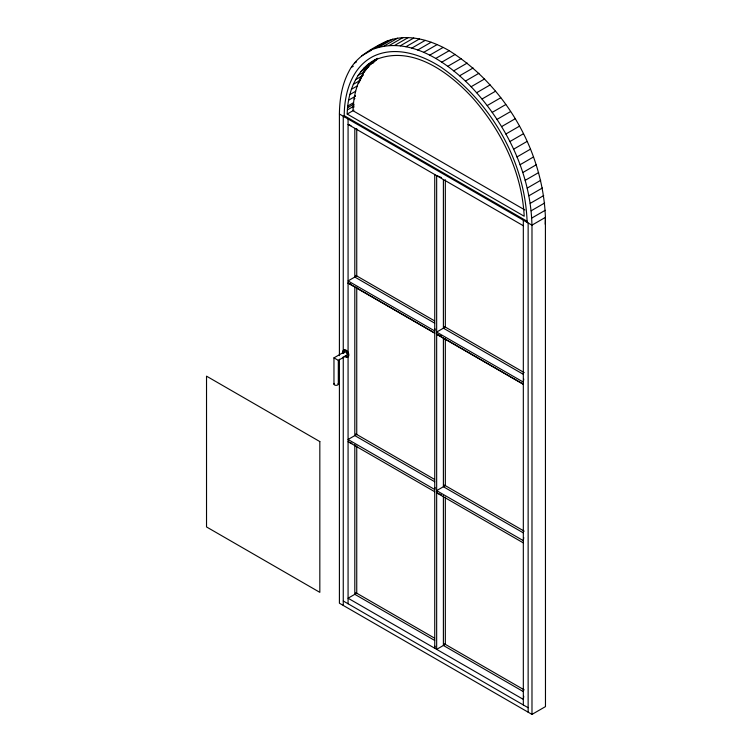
<?xml version="1.0" encoding="UTF-8"?>
<svg xmlns="http://www.w3.org/2000/svg" width="752" height="752" viewBox="0 0 752 752"><rect width="100%" height="100%" fill="white"/><g stroke="black" fill="none" stroke-linecap="round" stroke-linejoin="round"><path stroke-width="1.13" d="M339.406 355.677L339.406 114.003C339.575 99.593 341.85 84.882 348.618 72.004C355.48 57.707 369.815 49.726 383.304 42.761C404.585 32.214 429.749 39.367 449.179 50.685C505.41 86.029 542.925 151.011 545.416 217.375L545.473 706.617L531.984 714.4L339.406 603.217L339.406 359.193M344.228 116.776C344.031 93.972 351.353 67.642 373.086 56.447C395.561 45.449 421.825 54.67 441.443 67.492C491.329 102.216 525.084 161.389 527.143 222.385M545.228 224.237L545.416 217.375L531.937 225.158C530.771 173.411 506.162 123.995 471.128 86.724C445.983 60.959 406.832 34.235 369.815 50.544M376.404 59.239C359.794 70.509 353.609 91.565 352.97 110.713L524.896 209.968M375.032 59.972C411.823 44.199 449.752 72.596 473.431 98.785C501.81 131.327 521.935 172.697 524.2 216.238L347.198 114.05C347.565 92.101 356.608 67.793 377.918 58.299M435.013 328.906L434.741 330.965L348.073 280.938L356.739 275.928L356.739 128.611M435.013 487.456L434.741 489.514L348.073 439.488L356.739 434.477L356.739 287.161M435.013 646.184L434.741 648.243L434.741 174.464M523.73 379.017L523.326 382.11L436.658 332.083L445.325 327.073L445.325 179.756M523.73 537.567L523.326 540.66L436.658 490.633L445.325 485.623L445.325 338.306M523.73 696.296L523.326 699.388L348.073 598.216L356.739 593.206L356.739 445.889M359.315 81.968L362.906 74.495M374.599 60.517L375.37 60.075L370.332 64.522L363.799 72.201M372.644 63.187L376.714 59.681M375.821 47.573L379.027 45.233M361.543 55.949L371.178 50.384M374.355 48.551L387.835 40.768M379.13 47.028L392.61 39.245M354.446 63.13L356.363 62.021M384.131 45.994L397.611 38.211M351.363 67.37L353.29 66.251M389.339 45.44L402.818 37.656M394.725 45.383L408.204 37.6M400.271 45.816L413.75 38.032M367.418 64.935L376.075 59.934M372.86 61.908L373.631 61.457M371.178 63.384L371.949 62.942M364.006 68.047L373.631 62.491M368.019 66.637L368.79 66.185M360.875 71.562L368.574 67.107M366.544 68.394L367.314 67.953M365.134 70.256L365.904 69.814M405.958 46.737L419.437 38.954M358.037 75.454L364.776 71.562M362.53 74.232L363.301 73.79M355.508 79.721L363.216 75.275M411.767 48.137L425.247 40.354M360.227 78.556L360.998 78.114M353.299 84.346L360.039 80.455M358.225 83.209L358.995 82.758M417.67 50.017L431.15 42.234M351.41 89.309L357.191 85.972M349.859 94.583L355.64 91.246M423.639 52.377L437.119 44.594M354.587 96.143L355.358 95.701M348.646 100.157L355.386 96.265M429.655 55.197L443.135 47.414M354.098 98.935L354.869 98.493M347.772 106.004L353.553 102.667M347.631 107.677L353.412 104.34M353.374 104.707L354.145 104.265M435.699 58.468L449.179 50.685M347.48 109.867L354.22 105.976M353.13 107.686L353.901 107.235M347.198 114.05L353.938 110.159M441.744 62.172L455.223 54.388M447.76 66.308L461.239 58.524M453.729 70.848L467.218 63.065M459.632 75.773L473.111 67.99M465.441 81.075L478.921 73.292M471.128 86.724L484.608 78.941M476.674 92.703L490.154 84.92M482.06 98.982L495.54 91.199M487.268 105.534L500.747 97.751M492.269 112.349L505.748 104.566M497.044 119.38L510.523 111.597M501.584 126.618L515.064 118.835M505.852 134.025L519.331 126.242M509.856 141.573L523.336 133.79M513.56 149.225L527.039 141.442M516.953 156.961L530.433 149.178M520.036 164.744L533.516 156.961M522.781 172.556L536.261 164.773M525.178 180.348L538.658 172.565M527.227 188.094L540.707 180.311M528.919 195.774L542.399 187.991M530.235 203.35L543.715 195.567M531.175 210.786L544.664 203.002M531.749 218.071L545.228 210.287M333.963 384.159L333.963 357.858L344.444 351.804M333.963 357.858L338.315 360.368L346.616 355.574M350.968 125.622L348.073 124.428L523.326 225.741M441.48 177.557L436.658 175.573L436.658 649.361L445.325 644.351L445.325 497.034M350.968 284.171L348.073 282.978L434.741 333.014M441.48 336.106L436.658 334.123L523.326 384.159M351.927 443.295L348.073 441.706L434.741 491.742M441.48 494.835L436.658 492.851L523.326 542.888M344.256 115.686L527.143 221.276M339.406 114.003L531.984 225.186L531.984 714.4M355.781 275.373L434.59 320.878M444.366 326.518L524.191 372.607M434.684 323.153L354.812 277.046L354.812 128.376M523.27 374.299L443.398 328.192L443.398 179.521M348.073 283.156L434.741 333.192M436.658 334.302L523.326 384.338M355.781 433.923L434.59 479.428M444.366 485.068L524.191 531.156M434.684 481.703L354.812 435.596L354.812 286.935M523.27 532.848L443.398 486.741L443.398 338.071M355.781 592.651L434.59 638.157M444.366 643.797L524.191 689.885M434.684 640.431L354.812 594.324L354.812 444.488M523.27 691.577L443.398 645.47L443.398 495.634M343.26 600.989L528.139 707.726M528.139 222.959L528.139 712.172M523.326 220.186L523.326 704.953M348.073 119.004L348.073 354.22M348.073 356.11L348.073 603.771M343.26 116.222L343.26 353.327M343.26 356.73L343.26 605.435M338.315 360.368L338.315 384.159M346.559 356.843A3.948 2.284 60 0 0 348.834 354.747A3.948 2.284 60 0 0 346.136 350.206L345.845 350.047A3.948 2.284 60 0 0 343.42 350.78M345.685 356.363A3.948 2.284 60 0 1 345.394 356.138M343.307 352.378A3.948 2.284 60 0 1 343.288 351.353M343.946 353.017A2.181 1.26 60 0 1 345.365 351.88A2.181 1.26 60 0 1 347.01 354.549A2.181 1.26 60 0 1 345.478 355.499M338.08 383.529A2.181 1.26 0 0 1 336.022 385.353A2.181 1.26 0 0 1 334.311 383.407M344.538 356.213A3.948 2.284 60 0 0 348.223 355.893A3.948 2.284 60 0 0 345.553 350.545L345.262 350.385A3.948 2.284 60 0 0 342.799 353.083M319.826 441.574L206.527 376.16L206.527 526.945L319.826 592.35L319.826 441.574"/></g></svg>
